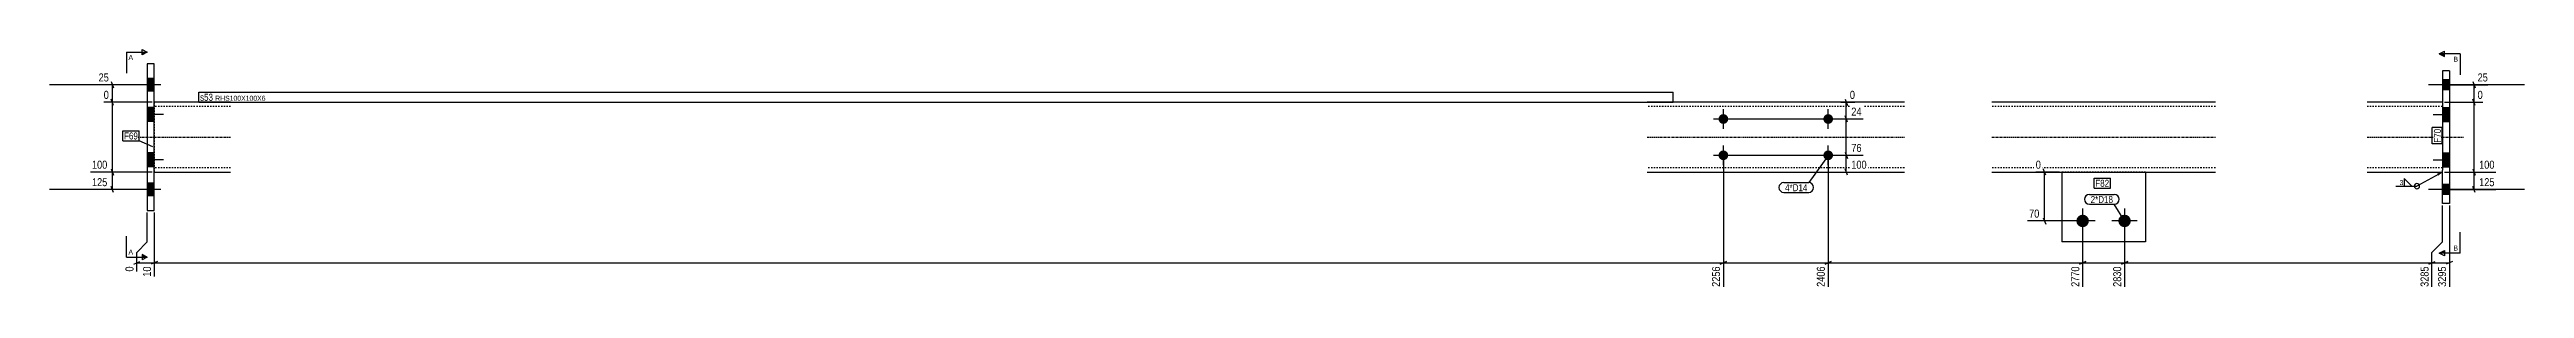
# Model space of a CAD drawing. Header units: millimetres. Extents: x -51 to 32726, y 5 to 915.
# Drawn here: x -51 to 3491, y 5 to 347 of the extents above; entities that cross this region are included whole.
import ezdxf

# ---------------------------------------------------------------- set-up
doc = ezdxf.new("R2010")
doc.units = ezdxf.units.MM
doc.linetypes.add('DXK_LINE_DOT2', pattern=[3.9198, 1.9599, -1.9599])
doc.linetypes.add('DXK_LINE_DOT3', pattern=[5.9187, 2.979, -0.9799, 0.9799, -0.9799])
for name, color, linetype in [('MÅLSÆTNING', 7, 'Continuous'), ('STÅL', 7, 'Continuous'), ('TEKST', 7, 'Continuous')]:
    doc.layers.add(name, color=color, linetype=linetype)
doc.styles.add('Arial', font='ARIAL.TTF', dxfattribs={"height": 0.2})
doc.styles.add('Arial Narrow', font='ARIALN.TTF', dxfattribs={"height": 0.2})

msp = doc.modelspace()

# ---------------------------------------------------------------- hatches: boundary and pattern name
at = {"layer": 'STÅL', "linetype": 'Continuous'}
for points in [[(98.6, 287.6), (98.6, 305.6), (88.6, 305.6), (88.6, 287.6)], [(3383.5, 289.6), (3383.5, 303.6), (3373.5, 303.6), (3373.5, 289.6)], [(3383.5, 289.6), (3383.5, 303.6), (3373.5, 303.6), (3373.5, 289.6)], [(98.6, 244.1), (98.6, 264.1), (88.6, 264.1), (88.6, 244.1)], [(2344.4, 254.6, -1), (2344.4, 240.6, -1)], [(2494.4, 254.6, -1), (2494.4, 240.6, -1)], [(3373.5, 264.1), (3373.5, 244.1), (3383.5, 244.1), (3383.5, 264.1)], [(98.6, 179.1), (98.6, 199.1), (88.6, 199.1), (88.6, 179.1)], [(2344.4, 202.6, -1), (2344.4, 188.6, -1)], [(2494.4, 202.6, -1), (2494.4, 188.6, -1)], [(3373.5, 199.1), (3373.5, 179.1), (3383.5, 179.1), (3383.5, 199.1)], [(98.6, 137.6), (98.6, 155.6), (88.6, 155.6), (88.6, 137.6)], [(3383.5, 139.6), (3383.5, 153.6), (3373.5, 153.6), (3373.5, 139.6)], [(3383.5, 139.6), (3383.5, 153.6), (3373.5, 153.6), (3373.5, 139.6)], [(2867.6, 101.6, -1), (2849.6, 101.6, -1)], [(2927.6, 101.6, -1), (2909.6, 101.6, -1)]]:
    msp.add_hatch(color=96, dxfattribs=at).paths.add_polyline_path(points)
at = {"layer": 'TEKST', "linetype": 'Continuous'}
msp.add_hatch(color=3, dxfattribs=at).paths.add_polyline_path([(3366, 169.6), (3373.5, 171.6), (3367.9, 166.3)])

# ---------------------------------------------------------------- linework, layer by layer
at = {"layer": 'MÅLSÆTNING', "color": 7, "linetype": 'Continuous'}
for p, q in [((95.6, 296.6), (18.9, 296.6)), ((36.8, 301.1), (40.4, 292.1)), ((38.6, 271.6), (38.6, 296.6)), ((3376.5, 296.6), (3438.5, 296.6)), ((3417, 301.1), (3420.6, 292.1)), ((3418.8, 271.6), (3418.8, 296.6)), ((95.6, 271.6), (26.2, 271.6)), ((95.6, 271.6), (26.2, 271.6)), ((40.4, 267.1), (36.8, 276.1)), ((40.4, 267.1), (36.8, 276.1)), ((2522.1, 243.1), (2518.5, 252.1)), ((3376.5, 271.6), (3431.2, 271.6)), ((3376.5, 271.6), (3431.2, 271.6)), ((3420.6, 267.1), (3417, 276.1)), ((3420.6, 267.1), (3417, 276.1)), ((3418.8, 171.6), (3418.8, 271.6)), ((2347.4, 247.6), (2544.4, 247.6)), ((2520.3, 195.6), (2520.3, 247.6)), ((2344.4, 192.6), (2344.4, 7.2)), ((2347.4, 195.6), (2544.4, 195.6)), ((2347.4, 195.6), (2544.4, 195.6)), ((2494.4, 192.6), (2494.4, 7.2)), ((2518.5, 200.1), (2522.1, 191.1)), ((2518.5, 200.1), (2522.1, 191.1)), ((2520.3, 171.6), (2520.3, 195.6)), ((95.6, 171.6), (7.2, 171.6)), ((95.6, 146.6), (7.2, 146.6)), ((36.8, 176.1), (40.4, 167.1)), ((40.4, 142.1), (36.8, 151.1)), ((38.6, 146.6), (38.6, 171.6)), ((2512.3, 171.6), (2551.7, 171.6)), ((2522.1, 167.1), (2518.5, 176.1)), ((2825.6, 171.6), (2791.5, 171.6)), ((2805.7, 167.1), (2802.1, 176.1)), ((2803.9, 101.6), (2803.9, 171.6)), ((3376.5, 171.6), (3450.2, 171.6)), ((3376.5, 171.6), (3450.2, 171.6)), ((3376.5, 146.6), (3450.2, 146.6)), ((3417, 176.1), (3420.6, 167.1)), ((3417, 176.1), (3420.6, 167.1)), ((3420.6, 142.1), (3417, 151.1)), ((3418.8, 146.6), (3418.8, 171.6)), ((88.6, 71.6), (88.6, 113.6)), ((98.6, 113.6), (98.6, 21.8)), ((98.6, 113.6), (98.6, 21.8)), ((3373.5, 71.6), (3373.5, 123.6)), ((3373.5, 71.6), (3373.5, 123.6)), ((3383.5, 123.6), (3383.5, 7.2)), ((73.6, 56.6), (88.6, 71.6)), ((2855.6, 101.6), (2779.8, 101.6)), ((2802.1, 106.1), (2805.7, 97.1)), ((2858.6, 98.6), (2858.6, 7.2)), ((2858.6, 98.6), (2858.6, 7.2)), ((2918.6, 98.6), (2918.6, 7.2)), ((2918.6, 98.6), (2918.6, 7.2)), ((3358.5, 56.6), (3373.5, 71.6)), ((69.1, 39.8), (78.1, 43.4)), ((73.6, 29.1), (73.6, 56.6)), ((73.6, 41.6), (98.6, 41.6)), ((103.1, 43.4), (94.1, 39.8)), ((103.1, 43.4), (94.1, 39.8)), ((98.6, 41.6), (2344.4, 41.6)), ((2339.9, 39.8), (2348.9, 43.4)), ((2489.9, 39.8), (2498.9, 43.4)), ((2863.1, 43.4), (2854.1, 39.8)), ((2854.1, 39.8), (2863.1, 43.4)), ((2858.6, 41.6), (2918.6, 41.6)), ((2923.1, 43.4), (2914.1, 39.8)), ((2914.1, 39.8), (2923.1, 43.4)), ((3354, 39.8), (3363, 43.4)), ((3358.5, 7.2), (3358.5, 56.6)), ((3358.5, 41.6), (3383.5, 41.6)), ((3388, 43.4), (3379, 39.8))]:
    msp.add_line(p, q, dxfattribs=at)
at = {"layer": 'STÅL', "color": 2, "linetype": 'Continuous'}
for p, q in [((98.6, 326.6), (88.6, 326.6)), ((88.6, 326.6), (88.6, 116.6)), ((98.6, 116.6), (98.6, 326.6)), ((3373.5, 316.6), (3373.5, 269)), ((3383.5, 316.6), (3373.5, 316.6)), ((3383.5, 316.6), (3383.5, 126.6)), ((207.8, 271.6), (98.6, 271.6)), ((2603.4, 271.6), (2235.4, 271.6)), ((3048.6, 271.6), (2728.6, 271.6)), ((3373.5, 271.6), (3266, 271.6)), ((3373.5, 269), (3373.5, 268)), ((3373.5, 268), (3373.5, 259.6)), ((3373.5, 259.6), (3373.5, 174.1)), ((98.6, 171.6), (207.8, 171.6)), ((2235.4, 171.6), (2603.4, 171.6)), ((2728.6, 171.6), (3048.6, 171.6)), ((2828.6, 171.6), (2828.6, 71.6)), ((2948.6, 171.6), (2948.6, 71.6)), ((3266, 171.6), (3373.5, 171.6)), ((3373.5, 126.6), (3373.5, 174.1)), ((88.6, 116.6), (98.6, 116.6)), ((3383.5, 126.6), (3373.5, 126.6)), ((2948.6, 71.6), (2828.6, 71.6))]:
    msp.add_line(p, q, dxfattribs=at)
at = {"layer": 'STÅL', "color": 96, "linetype": 'Continuous'}
for p, q in [((107.8, 296.6), (-51.4, 296.6)), ((98.6, 305.6), (88.6, 305.6)), ((98.6, 287.6), (88.6, 287.6)), ((3491, 296.6), (3353.5, 296.6)), ((3491, 296.6), (3353.5, 296.6)), ((3383.5, 303.6), (3373.5, 303.6)), ((3383.5, 303.6), (3373.5, 303.6)), ((3383.5, 289.6), (3373.5, 289.6)), ((3383.5, 289.6), (3373.5, 289.6)), ((98.6, 264.1), (88.6, 264.1)), ((111.6, 254.1), (88.6, 254.1)), ((2344.4, 233.6), (2344.4, 261.6)), ((2494.4, 233.6), (2494.4, 261.6)), ((3360.5, 254.1), (3383.5, 254.1)), ((3373.5, 264.1), (3383.5, 264.1)), ((98.6, 244.1), (88.6, 244.1)), ((2330.4, 247.6), (2358.4, 247.6)), ((2480.4, 247.6), (2508.4, 247.6)), ((3373.5, 244.1), (3383.5, 244.1)), ((98.6, 199.1), (88.6, 199.1)), ((111.6, 189.1), (88.6, 189.1)), ((98.6, 179.1), (88.6, 179.1)), ((2330.4, 195.6), (2358.4, 195.6)), ((2344.4, 181.6), (2344.4, 209.6)), ((2480.4, 195.6), (2508.4, 195.6)), ((2494.4, 181.6), (2494.4, 209.6)), ((3360.5, 189.1), (3383.5, 189.1)), ((3373.5, 199.1), (3383.5, 199.1)), ((3373.5, 179.1), (3383.5, 179.1)), ((107.8, 146.6), (-51.4, 146.6)), ((98.6, 155.6), (88.6, 155.6)), ((3491, 146.6), (3353.5, 146.6)), ((3491, 146.6), (3353.5, 146.6)), ((3383.5, 153.6), (3373.5, 153.6)), ((3383.5, 153.6), (3373.5, 153.6)), ((98.6, 137.6), (88.6, 137.6)), ((2858.6, 119.6), (2858.6, 83.6)), ((2918.6, 119.6), (2918.6, 83.6)), ((3383.5, 139.6), (3373.5, 139.6)), ((3383.5, 139.6), (3373.5, 139.6)), ((2876.6, 101.6), (2840.6, 101.6)), ((2936.6, 101.6), (2900.6, 101.6))]:
    msp.add_line(p, q, dxfattribs=at)
at = {"layer": 'STÅL', "color": 7, "linetype": 'DXK_LINE_DOT2'}
for p, q in [((98.6, 271.6), (98.6, 171.6)), ((207.8, 265.6), (98.6, 265.6)), ((2603.4, 265.6), (2235.4, 265.6)), ((3048.6, 265.6), (2728.6, 265.6)), ((3373.5, 265.6), (3266, 265.6)), ((3373.5, 271.6), (3373.5, 269)), ((3373.5, 269), (3373.5, 174.1)), ((207.8, 177.6), (98.6, 177.6)), ((2603.4, 177.6), (2235.4, 177.6)), ((3048.6, 177.6), (2728.6, 177.6)), ((3373.5, 177.6), (3266, 177.6)), ((2948.6, 171.6), (2828.6, 171.6)), ((3373.5, 172.5), (3373.5, 174.1)), ((3373.5, 171.6), (3373.5, 172.5))]:
    msp.add_line(p, q, dxfattribs=at)
at = {"layer": 'STÅL', "color": 7, "linetype": 'DXK_LINE_DOT3'}
for p, q in [((68.6, 221.6), (207.8, 221.6)), ((2235.4, 221.6), (2603.4, 221.6)), ((2728.6, 221.6), (3048.6, 221.6)), ((3266, 221.6), (3403.5, 221.6))]:
    msp.add_line(p, q, dxfattribs=at)
at = {"layer": 'TEKST', "color": 3, "linetype": 'Continuous'}
msp.add_line((3373.5, 171.6), (3337.1, 151.5), dxfattribs=at)
msp.add_arc((3337.1, 151.5), 3.75, 270, 90, dxfattribs=at)

# ---------------------------------------------------------------- wipeouts: each hides what was drawn before it
at = {"color": 0, "linetype": 'Continuous'}
msp.add_wipeout([(68.3, 332.2), (68.3, 339.7), (61.6, 339.7), (61.6, 332.2)], dxfattribs=at).dxf.layer = 'TEKST'

# ---------------------------------------------------------------- next in the draw order: hatches: boundary and pattern name
at = {"layer": 'TEKST', "linetype": 'Continuous'}
msp.add_hatch(color=30, dxfattribs=at).paths.add_polyline_path([(81.1, 339.7), (81.1, 343.4), (88.6, 343.4)])

# ---------------------------------------------------------------- next in the draw order: linework, layer by layer
at = {"layer": 'TEKST', "color": 7, "linetype": 'Continuous'}
for q in [(58.6, 313.4), (88.6, 343.4)]:
    msp.add_line((58.6, 343.4), q, dxfattribs=at)
at = {"layer": 'TEKST', "color": 30, "linetype": 'Continuous'}
for p, q in [((81.1, 339.7), (81.1, 347.2)), ((81.1, 347.2), (88.6, 343.4)), ((88.6, 343.4), (81.1, 339.7))]:
    msp.add_line(p, q, dxfattribs=at)

# ---------------------------------------------------------------- next in the draw order: texts
at = {"layer": 'TEKST', "color": 3, "linetype": 'Continuous', "style": 'Arial'}
msp.add_text('A', height=7.16, dxfattribs=at).set_placement((61.6, 332.2))

# ---------------------------------------------------------------- next in the draw order: wipeouts: each hides what was drawn before it
at = {"color": 0, "linetype": 'Continuous'}
for points, layer in [([(35.9, 299), (35.9, 315.8), (16.5, 315.8), (16.5, 299)], 'MÅLSÆTNING'), ([(3440.9, 299), (3440.9, 315.8), (3421.5, 315.8), (3421.5, 299)], 'MÅLSÆTNING'), ([(2544.6, 250), (2544.6, 266.8), (2525.1, 266.8), (2525.1, 250)], 'MÅLSÆTNING'), ([(2544.6, 198), (2544.6, 214.8), (2525.1, 214.8), (2525.1, 198)], 'MÅLSÆTNING'), ([(33.7, 174), (33.7, 190.8), (7, 190.8), (7, 174)], 'MÅLSÆTNING'), ([(2801.2, 174), (2801.2, 190.8), (2789.1, 190.8), (2789.1, 174)], 'MÅLSÆTNING'), ([(3450.4, 174), (3450.4, 190.8), (3423.7, 190.8), (3423.7, 174)], 'MÅLSÆTNING'), ([(2799, 104), (2799, 120.8), (2779.6, 120.8), (2779.6, 104)], 'MÅLSÆTNING'), ([(96.2, 38.8), (79.4, 38.8), (79.4, 19.4), (96.2, 19.4)], 'MÅLSÆTNING'), ([(2342, 38.8), (2325.2, 38.8), (2325.2, 4.8), (2342, 4.8)], 'MÅLSÆTNING'), ([(3381.1, 38.8), (3364.3, 38.8), (3364.3, 4.8), (3381.1, 4.8)], 'MÅLSÆTNING'), ([(3395.8, 329.7), (3395.8, 337.2), (3389.2, 337.2), (3389.2, 329.7)], 'TEKST')]:
    msp.add_wipeout(points, dxfattribs=at).dxf.layer = layer
at = {"color": 0}
for points in [[(182.6, 273.7), (182.6, 284.2), (164.1, 284.2), (164.1, 273.7)], [(3371.4, 233.5), (3360.9, 233.5), (3360.9, 213.7), (3371.4, 213.7)], [(2464.7, 144.2), (2464.7, 154.7), (2432.7, 154.7), (2432.7, 144.2)], [(3317.4, 152.4), (3317.4, 161.1), (3311.7, 161.1), (3311.7, 152.4)], [(2902, 127.3), (2902, 137.8), (2870.1, 137.8), (2870.1, 127.3)]]:
    msp.add_wipeout(points, dxfattribs=at).dxf.layer = 'TEKST'

# ---------------------------------------------------------------- next in the draw order: hatches: boundary and pattern name
at = {"layer": 'TEKST', "linetype": 'Continuous'}
msp.add_hatch(color=30, dxfattribs=at).paths.add_polyline_path([(3376.3, 341), (3376.3, 337.2), (3368.8, 341)])

# ---------------------------------------------------------------- next in the draw order: linework, layer by layer
at = {"layer": 'MÅLSÆTNING', "color": 7, "linetype": 'Continuous'}
for p, q in [((2512.3, 271.6), (2532.7, 271.6)), ((2518.5, 276.1), (2522.1, 267.1)), ((2522.1, 243.1), (2518.5, 252.1)), ((2520.3, 247.6), (2520.3, 271.6)), ((2347.4, 247.6), (2544.4, 247.6)), ((2344.4, 192.6), (2344.4, 7.2)), ((3358.5, 56.6), (3373.5, 71.6)), ((2348.9, 43.4), (2339.9, 39.8)), ((2344.4, 41.6), (2494.4, 41.6)), ((2918.6, 41.6), (3358.5, 41.6)), ((3354, 39.8), (3363, 43.4)), ((3358.5, 7.2), (3358.5, 56.6))]:
    msp.add_line(p, q, dxfattribs=at)
at = {"layer": 'TEKST', "color": 30, "linetype": 'Continuous'}
for p, q in [((3368.8, 341), (3376.3, 344.7)), ((3368.8, 341), (3376.3, 337.2)), ((3376.3, 337.2), (3376.3, 344.7))]:
    msp.add_line(p, q, dxfattribs=at)
at = {"layer": 'TEKST', "color": 7, "linetype": 'Continuous'}
for q in [(3368.8, 341), (3398.8, 311)]:
    msp.add_line((3398.8, 341), q, dxfattribs=at)
at = {"layer": 'TEKST', "color": 3, "linetype": 'Continuous'}
for p, q in [((3307, 151.5), (3337.1, 151.5)), ((3329.7, 151.5), (3319, 162.2)), ((3319, 162.2), (3319, 151.5)), ((3319, 151.5), (3329.7, 151.5))]:
    msp.add_line(p, q, dxfattribs=at)
msp.add_arc((3337.1, 151.5), 3.75, 90, 270, dxfattribs=at)

# ---------------------------------------------------------------- next in the draw order: texts
at = {"layer": 'MÅLSÆTNING', "color": 3, "linetype": 'Continuous', "style": 'Arial Narrow'}
for s, height, p in [('25', 11.45, (18.9, 301.4)), ('25', 11.45, (3423.9, 301.4)), ('24', 11.45, (2527.5, 252.4)), ('0', 11.5, (2791.5, 176.4)), ('70', 11.45, (2782, 106.4))]:
    msp.add_text(s, height=height, dxfattribs=at).set_placement(p)
for s, p in [('2256', (2339.6, 7.2)), ('3295', (3378.7, 7.2))]:
    msp.add_text(s, height=11.45, rotation=90.0002, dxfattribs=at).set_placement(p)
at = {"layer": 'TEKST', "color": 3, "linetype": 'Continuous', "style": 'Arial'}
msp.add_text('B', height=7.16, dxfattribs=at).set_placement((3389.2, 329.7))
at = {"layer": 'TEKST', "color": 3, "style": 'Arial Narrow'}
msp.add_text('3', height=7.16, dxfattribs=at).set_placement((3312.3, 153))

# ---------------------------------------------------------------- next in the draw order: wipeouts: each hides what was drawn before it
at = {"color": 0, "linetype": 'Continuous'}
for points in [[(2551.9, 174), (2551.9, 190.8), (2525.1, 190.8), (2525.1, 174)], [(33.7, 149), (33.7, 165.8), (7, 165.8), (7, 149)], [(3450.4, 149), (3450.4, 165.8), (3423.7, 165.8), (3423.7, 149)], [(71.2, 38.8), (54.4, 38.8), (54.4, 26.7), (71.2, 26.7)]]:
    msp.add_wipeout(points, dxfattribs=at).dxf.layer = 'MÅLSÆTNING'
at = {"color": 0}
for points in [[(182.6, 273.7), (182.6, 284.2), (164.1, 284.2), (164.1, 273.7)], [(3371.4, 233.5), (3360.9, 233.5), (3360.9, 213.7), (3371.4, 213.7)], [(2464.7, 144.2), (2464.7, 154.7), (2432.7, 154.7), (2432.7, 144.2)], [(2902, 127.3), (2902, 137.8), (2870.1, 137.8), (2870.1, 127.3)]]:
    msp.add_wipeout(points, dxfattribs=at).dxf.layer = 'TEKST'

# ---------------------------------------------------------------- next in the draw order: linework, layer by layer
at = {"layer": 'MÅLSÆTNING', "color": 7, "linetype": 'Continuous'}
for p, q in [((38.6, 171.6), (38.6, 271.6)), ((95.6, 171.6), (7.2, 171.6)), ((36.8, 176.1), (40.4, 167.1))]:
    msp.add_line(p, q, dxfattribs=at)
at = {"layer": 'TEKST', "color": 7, "linetype": 'Continuous'}
for p, q in [((162.3, 271.9), (162.3, 286)), ((3359.1, 211.9), (3359.1, 235.3)), ((3373.2, 235.3), (3359.1, 235.3)), ((3373.2, 211.9), (3373.2, 235.3)), ((2494.7, 195.6), (2466.5, 156.5)), ((3373.2, 211.9), (3359.1, 211.9)), ((2430.9, 156.5), (2466.5, 156.5)), ((2430.9, 142.4), (2466.5, 142.4)), ((2868.3, 139.6), (2903.8, 139.6)), ((2868.3, 125.5), (2903.8, 125.5)), ((2918.6, 101.6), (2903.8, 125.5))]:
    msp.add_line(p, q, dxfattribs=at)
for centre, start, end in [((2430.9, 149.5), 90, 270), ((2466.5, 149.5), 270, 90), ((2868.3, 132.6), 90, 270), ((2903.8, 132.6), 270, 90)]:
    msp.add_arc(centre, 7.05, start, end, dxfattribs=at)

# ---------------------------------------------------------------- next in the draw order: texts
at = {"layer": 'MÅLSÆTNING', "color": 3, "linetype": 'Continuous', "style": 'Arial Narrow'}
for s, p in [('100', (9.4, 176.4)), ('76', (2527.5, 200.4)), ('100', (2527.5, 176.4)), ('100', (3426.1, 176.4)), ('125', (9.4, 151.4)), ('125', (3426.1, 151.4))]:
    msp.add_text(s, height=11.45, dxfattribs=at).set_placement(p)
for s, height, p in [('0', 11.5, (68.8, 29.1)), ('10', 11.45, (93.8, 21.8))]:
    msp.add_text(s, height=height, rotation=90.0002, dxfattribs=at).set_placement(p)
at = {"layer": 'TEKST', "color": 3, "style": 'Arial Narrow'}
msp.add_text('F70', height=10.02, rotation=90.0002, dxfattribs=at).set_placement((3371.4, 213.7))
for s, p in [('4*D14', (2432.7, 144.2)), ('2*D18', (2870.1, 127.3))]:
    msp.add_text(s, height=10.02, dxfattribs=at).set_placement(p)

# ---------------------------------------------------------------- next in the draw order: wipeouts: each hides what was drawn before it
at = {"color": 0, "linetype": 'Continuous'}
for points, layer in [([(2535.1, 274), (2535.1, 290.8), (2523, 290.8), (2523, 274)], 'MÅLSÆTNING'), ([(3433.6, 274), (3433.6, 290.8), (3421.5, 290.8), (3421.5, 274)], 'MÅLSÆTNING'), ([(2492, 38.8), (2475.2, 38.8), (2475.2, 4.8), (2492, 4.8)], 'MÅLSÆTNING'), ([(2916.2, 38.8), (2899.4, 38.8), (2899.4, 4.8), (2916.2, 4.8)], 'MÅLSÆTNING'), ([(3356.1, 38.8), (3339.3, 38.8), (3339.3, 4.8), (3356.1, 4.8)], 'MÅLSÆTNING'), ([(3395.8, 59.2), (3395.8, 66.7), (3389.2, 66.7), (3389.2, 59.2)], 'TEKST')]:
    msp.add_wipeout(points, dxfattribs=at).dxf.layer = layer
at = {"color": 0}
msp.add_wipeout([(2270.6, 273.7), (2270.6, 281.2), (185.8, 281.2), (185.8, 273.7)], dxfattribs=at).dxf.layer = 'TEKST'

# ---------------------------------------------------------------- next in the draw order: hatches: boundary and pattern name
at = {"layer": 'TEKST', "linetype": 'Continuous'}
msp.add_hatch(color=30, dxfattribs=at).paths.add_polyline_path([(3376.3, 59.2), (3376.3, 55.4), (3368.8, 55.4)])

# ---------------------------------------------------------------- next in the draw order: linework, layer by layer
at = {"layer": 'MÅLSÆTNING', "color": 7, "linetype": 'Continuous'}
for p, q in [((2494.4, 192.6), (2494.4, 7.2)), ((2498.9, 43.4), (2489.9, 39.8)), ((2494.4, 41.6), (2858.6, 41.6))]:
    msp.add_line(p, q, dxfattribs=at)
at = {"layer": 'TEKST', "color": 7, "linetype": 'Continuous'}
for q in [(3398.8, 85.4), (3368.8, 55.4)]:
    msp.add_line((3398.8, 55.4), q, dxfattribs=at)
at = {"layer": 'TEKST', "color": 30, "linetype": 'Continuous'}
for p, q in [((3368.8, 55.4), (3376.3, 59.2)), ((3376.3, 51.7), (3368.8, 55.4)), ((3376.3, 59.2), (3376.3, 51.7))]:
    msp.add_line(p, q, dxfattribs=at)

# ---------------------------------------------------------------- next in the draw order: texts
at = {"layer": 'MÅLSÆTNING', "color": 3, "linetype": 'Continuous', "style": 'Arial Narrow'}
for p in [(2525.4, 276.4), (3423.9, 276.4)]:
    msp.add_text('0', height=11.5, dxfattribs=at).set_placement(p)
for s, p in [('2406', (2489.6, 7.2)), ('2830', (2913.8, 7.2)), ('3285', (3353.7, 7.2))]:
    msp.add_text(s, height=11.45, rotation=90.0002, dxfattribs=at).set_placement(p)
at = {"layer": 'TEKST', "color": 3, "linetype": 'Continuous', "style": 'Arial'}
msp.add_text('B', height=7.16, dxfattribs=at).set_placement((3389.2, 59.2))

# ---------------------------------------------------------------- next in the draw order: wipeouts: each hides what was drawn before it
at = {"color": 0, "linetype": 'Continuous'}
for points, layer in [([(35.9, 274), (35.9, 290.8), (23.8, 290.8), (23.8, 274)], 'MÅLSÆTNING'), ([(68.3, 53.4), (68.3, 60.9), (61.6, 60.9), (61.6, 53.4)], 'TEKST')]:
    msp.add_wipeout(points, dxfattribs=at).dxf.layer = layer
at = {"color": 0}
for points in [[(2270.6, 273.7), (2270.6, 281.2), (185.8, 281.2), (185.8, 273.7)], [(75.2, 218.3), (75.2, 228.8), (55.3, 228.8), (55.3, 218.3)], [(2896.5, 150.5), (2896.5, 161), (2876.7, 161), (2876.7, 150.5)]]:
    msp.add_wipeout(points, dxfattribs=at).dxf.layer = 'TEKST'

# ---------------------------------------------------------------- next in the draw order: hatches: boundary and pattern name
at = {"layer": 'TEKST', "linetype": 'Continuous'}
msp.add_hatch(color=30, dxfattribs=at).paths.add_polyline_path([(81.1, 49.6), (81.1, 53.4), (88.6, 49.6)])

# ---------------------------------------------------------------- next in the draw order: linework, layer by layer
at = {"layer": 'TEKST', "color": 7, "linetype": 'Continuous'}
for p, q in [((162.3, 286), (2272.4, 286)), ((2272.4, 271.9), (2272.4, 286)), ((162.3, 271.9), (2272.4, 271.9)), ((58.6, 49.6), (58.6, 79.6)), ((58.6, 49.6), (88.6, 49.6))]:
    msp.add_line(p, q, dxfattribs=at)
at = {"layer": 'TEKST', "color": 30, "linetype": 'Continuous'}
for p, q in [((88.6, 49.6), (81.1, 53.4)), ((81.1, 53.4), (81.1, 45.9)), ((88.6, 49.6), (81.1, 45.9))]:
    msp.add_line(p, q, dxfattribs=at)

# ---------------------------------------------------------------- next in the draw order: texts
at = {"layer": 'MÅLSÆTNING', "color": 3, "linetype": 'Continuous', "style": 'Arial Narrow'}
msp.add_text('0', height=11.5, dxfattribs=at).set_placement((26.2, 276.4))
at = {"layer": 'TEKST', "color": 3, "style": 'Arial Narrow'}
for s, height, p in [('s53', 10.02, (164.1, 273.7)), ('RHS100X100X6', 7.158, (185.8, 273.7))]:
    msp.add_text(s, height=height, dxfattribs=at).set_placement(p)
at = {"layer": 'TEKST', "color": 3, "linetype": 'Continuous', "style": 'Arial'}
msp.add_text('A', height=7.16, dxfattribs=at).set_placement((61.6, 53.4))

# ---------------------------------------------------------------- next in the draw order: wipeouts: each hides what was drawn before it
at = {"color": 0, "linetype": 'Continuous'}
msp.add_wipeout([(2856.2, 38.8), (2839.4, 38.8), (2839.4, 4.8), (2856.2, 4.8)], dxfattribs=at).dxf.layer = 'MÅLSÆTNING'
at = {"color": 0}
for points in [[(75.2, 218.3), (75.2, 228.8), (55.3, 228.8), (55.3, 218.3)], [(2896.5, 150.5), (2896.5, 161), (2876.7, 161), (2876.7, 150.5)]]:
    msp.add_wipeout(points, dxfattribs=at).dxf.layer = 'TEKST'

# ---------------------------------------------------------------- next in the draw order: linework, layer by layer
at = {"layer": 'TEKST', "color": 7, "linetype": 'Continuous'}
for p, q in [((53.5, 230.6), (77, 230.6)), ((53.5, 216.5), (53.5, 230.6)), ((53.5, 216.5), (77, 216.5)), ((77, 216.5), (77, 230.6)), ((96.3, 207.7), (77, 216.5)), ((2874.9, 162.8), (2898.3, 162.8)), ((2874.9, 148.7), (2874.9, 162.8)), ((2874.9, 148.7), (2898.3, 148.7)), ((2898.3, 148.7), (2898.3, 162.8))]:
    msp.add_line(p, q, dxfattribs=at)

# ---------------------------------------------------------------- next in the draw order: texts
at = {"layer": 'MÅLSÆTNING', "color": 3, "linetype": 'Continuous', "style": 'Arial Narrow'}
msp.add_text('2770', height=11.45, rotation=90.0002, dxfattribs=at).set_placement((2853.8, 7.2))
at = {"layer": 'TEKST', "color": 3, "style": 'Arial Narrow'}
for s, p in [('F69', (55.3, 218.3)), ('F82', (2876.7, 150.5))]:
    msp.add_text(s, height=10.02, dxfattribs=at).set_placement(p)

doc.saveas('drawing.dxf')
